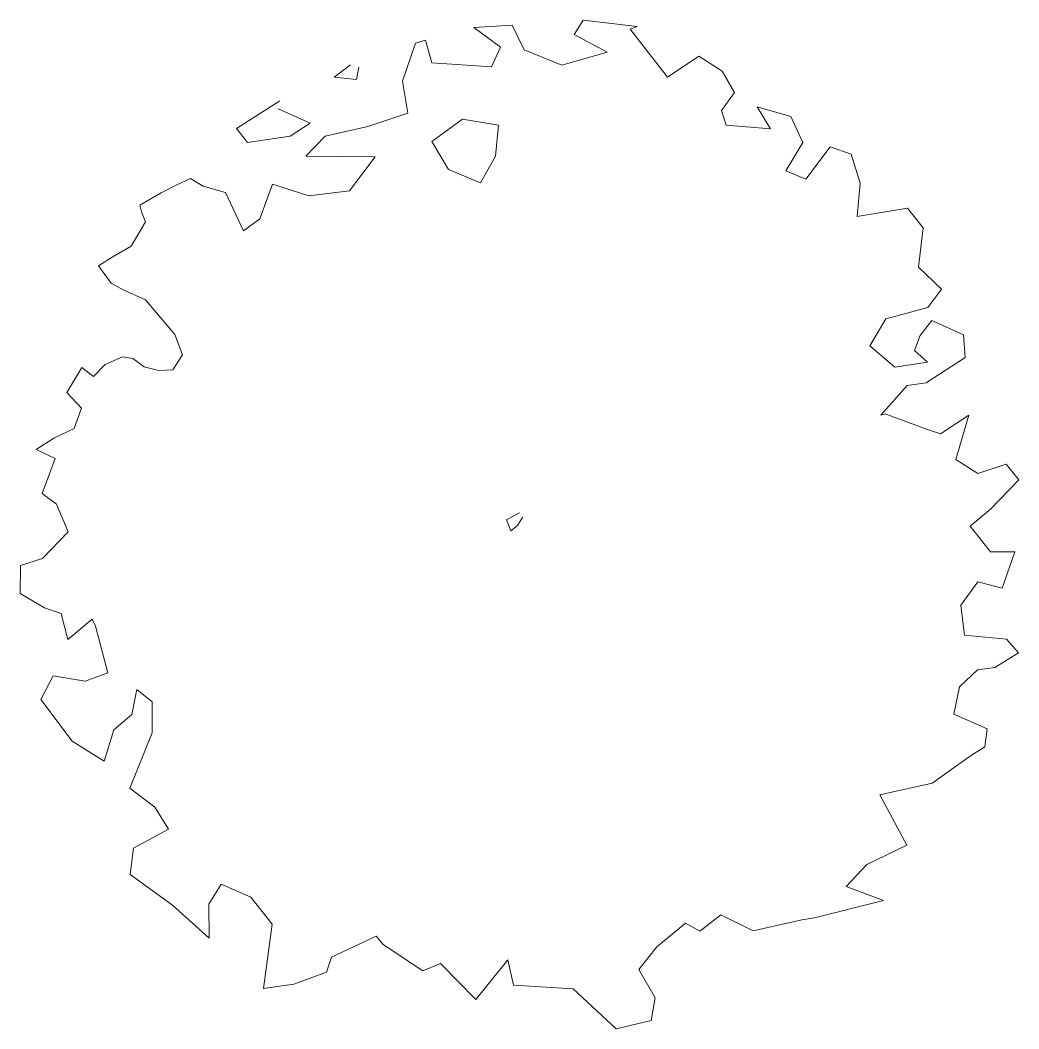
# Model space of a CAD drawing. Extents: x 2080 to 102399, y 2071 to 93424.
# Drawn here: x 99080.7 to 99168.7, y 81893.4 to 81982.4 of the extents above; entities that cross this region are included whole.
import ezdxf

# ---------------------------------------------------------------- set-up
doc = ezdxf.new("R2010")
doc.units = 0
doc.header["$LTSCALE"] = 20
doc.header["$MEASUREMENT"] = 0
doc.layers.add('NEEM TREE', color=84, linetype='Continuous', lineweight=5)
doc.layers.add('sappotta', color=114, linetype='Continuous', lineweight=5)

# ---------------------------------------------------------------- blocks, each defined once
blk = doc.blocks.new('NEEM')
at = {"layer": 'sappotta', "linetype": 'Continuous'}
for p, q in [((0.0031, 1.1323), (-0.083, 1.1274)), ((0.0298, 1.0769), (0.0031, 1.1323)), ((0.1622, 1.1437), (0.1418, 1.1119)), ((0.2828, 1.1298), (0.1622, 1.1437)), ((0.2671, 1.1233), (0.2828, 1.1298)), ((-0.083, 1.1274), (-0.0227, 1.0834)), ((0.1418, 1.1119), (0.2162, 1.072)), ((0.3509, 1.0158), (0.2671, 1.1233)), ((-0.2131, 1.0923), (-0.2421, 1.0068)), ((-0.1911, 1.0989), (-0.2131, 1.0923)), ((-0.177, 1.0484), (-0.1911, 1.0989)), ((-0.0227, 1.0834), (-0.0431, 1.0394)), ((0.1144, 1.0427), (0.0298, 1.0769)), ((0.2162, 1.072), (0.1144, 1.0427)), ((0.4207, 1.063), (0.3509, 1.0158)), ((0.4731, 1.0296), (0.4207, 1.063)), ((-0.3588, 1.0435), (-0.3956, 1.0158)), ((-0.0431, 1.0394), (-0.177, 1.0484)), ((-0.3455, 1.0109), (-0.34, 1.0386)), ((0.5006, 0.9816), (0.4731, 1.0296)), ((-0.3956, 1.0158), (-0.3455, 1.0109)), ((-0.2421, 1.0068), (-0.2303, 0.9351)), ((0.4716, 0.9417), (0.5006, 0.9816)), ((-0.517, 0.9628), (-0.6142, 0.9009)), ((0.5515, 0.9498), (0.5813, 0.9001)), ((0.6267, 0.9278), (0.5515, 0.9498)), ((-0.5209, 0.9449), (-0.5209, 0.9449)), ((-0.4489, 0.9131), (-0.5209, 0.9449)), ((-0.2303, 0.9351), (-0.3196, 0.9058)), ((0.4825, 0.9083), (0.4716, 0.9417)), ((0.6541, 0.87), (0.6267, 0.9278)), ((-0.4935, 0.8838), (-0.4489, 0.9131)), ((-0.3196, 0.9058), (-0.4152, 0.8838)), ((-0.1081, 0.9221), (-0.177, 0.8716)), ((-0.0274, 0.9083), (-0.1081, 0.9221)), ((-0.0345, 0.839), (-0.0274, 0.9083)), ((0.5813, 0.9001), (0.4825, 0.9083)), ((-0.6142, 0.9009), (-0.5891, 0.87)), ((-0.5891, 0.87), (-0.4935, 0.8838)), ((-0.4152, 0.8838), (-0.459, 0.839)), ((-0.177, 0.8716), (-0.1394, 0.8089)), ((0.6157, 0.8064), (0.6541, 0.87)), ((0.7152, 0.8602), (0.6604, 0.7877)), ((0.7622, 0.8439), (0.7152, 0.8602)), ((-0.459, 0.839), (-0.3032, 0.8374)), ((-0.3032, 0.8374), (-0.3611, 0.7616)), ((-0.0674, 0.7796), (-0.0345, 0.839)), ((0.7826, 0.7787), (0.7622, 0.8439)), ((-0.1394, 0.8089), (-0.0674, 0.7796)), ((0.6604, 0.7877), (0.6157, 0.8064)), ((-0.7489, 0.7739), (-0.7826, 0.7567)), ((-0.7168, 0.7893), (-0.7489, 0.7739)), ((-0.6886, 0.7722), (-0.7168, 0.7893)), ((-0.6384, 0.7576), (-0.6886, 0.7722)), ((-0.5335, 0.7763), (-0.5617, 0.6989)), ((-0.452, 0.7502), (-0.5335, 0.7763)), ((0.7755, 0.7038), (0.7826, 0.7787)), ((-0.7826, 0.7567), (-0.8304, 0.7291)), ((-0.5985, 0.672), (-0.6384, 0.7576)), ((-0.3611, 0.7616), (-0.452, 0.7502)), ((-0.8304, 0.7291), (-0.8264, 0.7144)), ((-0.8264, 0.7144), (-0.8178, 0.6924)), ((0.8883, 0.7225), (0.7755, 0.7038)), ((0.9236, 0.6785), (0.8883, 0.7225)), ((-0.8178, 0.6924), (-0.8499, 0.6378)), ((-0.5617, 0.6989), (-0.5985, 0.672)), ((0.9126, 0.5906), (0.9236, 0.6785)), ((-0.8499, 0.6378), (-0.8922, 0.6126)), ((-0.8922, 0.6126), (-0.9228, 0.5938)), ((-0.9228, 0.5938), (-0.8946, 0.5547)), ((0.9643, 0.5409), (0.9126, 0.5906)), ((-0.8946, 0.5547), (-0.868, 0.5401)), ((-0.868, 0.5401), (-0.8178, 0.5173)), ((0.9338, 0.5002), (0.9643, 0.5409)), ((-0.8178, 0.5173), (-0.752, 0.4399)), ((0.8398, 0.4749), (0.9338, 0.5002)), ((0.8037, 0.4146), (0.8398, 0.4749)), ((0.9424, 0.4708), (0.9165, 0.4374)), ((1.0137, 0.4391), (0.9424, 0.4708)), ((-0.752, 0.4399), (-0.7348, 0.3943)), ((0.9165, 0.4374), (0.904, 0.404)), ((1.0176, 0.3886), (1.0137, 0.4391)), ((0.8601, 0.3666), (0.8037, 0.4146)), ((-0.8695, 0.3894), (-0.9079, 0.3723)), ((-0.846, 0.3861), (-0.8695, 0.3894)), ((-0.821, 0.3674), (-0.846, 0.3861)), ((-0.7348, 0.3943), (-0.7567, 0.3609)), ((0.904, 0.404), (0.933, 0.378)), ((0.9298, 0.3315), (1.0176, 0.3886)), ((-0.9604, 0.3657), (-0.9941, 0.3095)), ((-0.9345, 0.3454), (-0.9604, 0.3657)), ((-0.9079, 0.3723), (-0.9345, 0.3454)), ((-0.7881, 0.3592), (-0.821, 0.3674)), ((0.933, 0.378), (0.8601, 0.3666)), ((-0.7567, 0.3609), (-0.7881, 0.3592)), ((0.8288, 0.259), (0.8875, 0.3258)), ((0.8875, 0.3258), (0.9298, 0.3315)), ((-0.9941, 0.3095), (-0.9612, 0.2745)), ((-0.9612, 0.2745), (-0.9776, 0.2289)), ((0.8382, 0.2623), (0.8288, 0.259)), ((0.9306, 0.2281), (0.8382, 0.2623)), ((1.0254, 0.259), (0.962, 0.2175)), ((0.9964, 0.1597), (1.0254, 0.259)), ((-0.9776, 0.2289), (-1.0231, 0.2077)), ((0.962, 0.2175), (0.9306, 0.2281)), ((-1.0231, 0.2077), (-1.0622, 0.1825)), ((-1.0622, 0.1825), (-1.0199, 0.1621)), ((-1.0199, 0.1621), (-1.0489, 0.0839)), ((1.0458, 0.1287), (0.9964, 0.1597)), ((1.1092, 0.1491), (1.0458, 0.1287)), ((1.1374, 0.114), (1.1092, 0.1491)), ((1.074, 0.0489), (1.1374, 0.114)), ((-1.0489, 0.0839), (-1.0168, 0.0595)), ((-1.0168, 0.0595), (-0.991, -0.0024)), ((1.0286, 0.0106), (1.074, 0.0489)), ((0.0196, 0.0407), (-0.0094, 0.0244)), ((-0.0094, 0.0244), (0, 0)), ((0.0141, 0.0114), (0.0274, 0.031)), ((0, 0), (0.0141, 0.0114)), ((1.074, -0.0472), (1.0286, 0.0106)), ((-0.991, -0.0024), (-1.0481, -0.0619)), ((-1.0481, -0.0619), (-1.0975, -0.0774)), ((1.1288, -0.0472), (1.074, -0.0472)), ((1.0998, -0.1287), (1.1288, -0.0472)), ((-1.0975, -0.0774), (-1.0983, -0.1401)), ((1.0074, -0.1662), (1.0458, -0.114)), ((1.0458, -0.114), (1.0998, -0.1287)), ((-1.0983, -0.1401), (-1.0442, -0.1727)), ((-1.0442, -0.1727), (-1.0066, -0.1849)), ((1.016, -0.2338), (1.0074, -0.1662)), ((-1.0066, -0.1849), (-0.9917, -0.2436)), ((-0.9917, -0.2436), (-0.9369, -0.1979)), ((-0.9369, -0.1979), (-0.9298, -0.2134)), ((-0.9298, -0.2134), (-0.9024, -0.3177)), ((1.11, -0.2427), (1.016, -0.2338)), ((1.1367, -0.2729), (1.11, -0.2427)), ((1.0834, -0.3063), (1.1367, -0.2729)), ((1.0043, -0.3495), (1.045, -0.3112)), ((1.045, -0.3112), (1.0834, -0.3063)), ((-1.0246, -0.325), (-1.0521, -0.378)), ((-0.9526, -0.3364), (-1.0246, -0.325)), ((-0.9024, -0.3177), (-0.9526, -0.3364)), ((-0.8484, -0.4114), (-0.8374, -0.3552)), ((-0.8374, -0.3552), (-0.8029, -0.3828)), ((0.9917, -0.4105), (1.0043, -0.3495)), ((-1.0521, -0.378), (-0.9816, -0.4708)), ((-0.8029, -0.3828), (-0.8029, -0.4521)), ((-0.8883, -0.4456), (-0.8484, -0.4114)), ((1.0662, -0.4431), (0.9917, -0.4105)), ((-0.9103, -0.5156), (-0.8883, -0.4456)), ((1.0615, -0.4839), (1.0662, -0.4431)), ((-0.9816, -0.4708), (-0.9103, -0.5156)), ((-0.8029, -0.4521), (-0.8531, -0.5759)), ((1.0317, -0.5026), (1.0615, -0.4839)), ((0.9432, -0.5653), (1.0317, -0.5026)), ((-0.8531, -0.5759), (-0.7967, -0.6191)), ((0.8264, -0.5914), (0.9432, -0.5653)), ((0.8868, -0.7038), (0.8264, -0.5914)), ((-0.7967, -0.6191), (-0.7661, -0.668)), ((-0.7661, -0.668), (-0.8445, -0.7103)), ((-0.8445, -0.7103), (-0.8523, -0.7698)), ((0.7975, -0.747), (0.8868, -0.7038)), ((0.7512, -0.7967), (0.7975, -0.747)), ((-0.8523, -0.7698), (-0.7575, -0.8382)), ((-0.676, -0.8358), (-0.6486, -0.791)), ((-0.6486, -0.791), (-0.582, -0.8203)), ((0.8343, -0.8276), (0.7512, -0.7967)), ((-0.6753, -0.9123), (-0.676, -0.8358)), ((-0.582, -0.8203), (-0.5343, -0.8806)), ((0.68, -0.8667), (0.8343, -0.8276)), ((-0.7575, -0.8382), (-0.6753, -0.9123)), ((-0.5343, -0.8806), (-0.5538, -1.0247)), ((0.3267, -0.9319), (0.3909, -0.8789)), ((0.3909, -0.8789), (0.423, -0.8968)), ((0.423, -0.8968), (0.47, -0.8602)), ((0.47, -0.8602), (0.5429, -0.896)), ((0.5429, -0.896), (0.6518, -0.8708)), ((0.6518, -0.8708), (0.68, -0.8667)), ((-0.4011, -0.9547), (-0.3016, -0.9074)), ((-0.3016, -0.9074), (-0.2859, -0.9262)), ((-0.2859, -0.9262), (-0.1966, -0.9856)), ((0.2867, -0.9824), (0.3267, -0.9319)), ((-0.4128, -0.9881), (-0.4011, -0.9547)), ((-0.1966, -0.9856), (-0.1575, -0.9685)), ((-0.1575, -0.9685), (-0.0783, -1.0492)), ((-0.0783, -1.0492), (-0.0063, -0.9604)), ((-0.0063, -0.9604), (0.0063, -1.0174)), ((-0.4857, -1.015), (-0.4128, -0.9881)), ((0.3235, -1.0459), (0.2867, -0.9824)), ((-0.5538, -1.0247), (-0.4857, -1.015)), ((0.0063, -1.0174), (0.1394, -1.0255)), ((0.1394, -1.0255), (0.2358, -1.1152)), ((0.3141, -1.0964), (0.3235, -1.0459)), ((0.2358, -1.1152), (0.3141, -1.0964))]:
    blk.add_line(p, q, dxfattribs=at)

msp = doc.modelspace()

# ---------------------------------------------------------------- block references
at = {"layer": 'NEEM TREE', "linetype": 'Continuous', "xscale": 39.37235051571042, "yscale": 39.37235051571042, "zscale": 39.37235051571042}
msp.add_blockref('NEEM', (99123.916, 81937.35, -2.805), dxfattribs=at)

doc.saveas('drawing.dxf')
